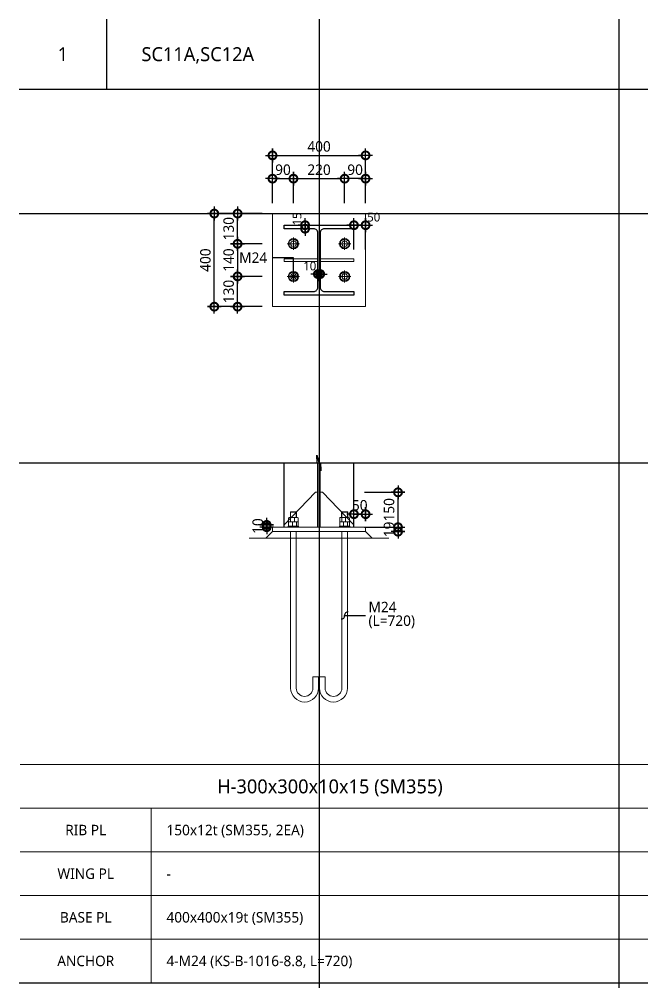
# Model space of a CAD drawing. Extents: x 697 to 24790, y 315 to 8595.
# Drawn here: x 13312 to 15991, y 4455 to 8595 of the extents above; entities that cross this region are included whole.
import ezdxf
from ezdxf.enums import TextEntityAlignment as Align
from ezdxf.lldxf.tags import DXFTag

# ---------------------------------------------------------------- set-up
doc = ezdxf.new("R2010")
doc.units = 0
doc.header["$LTSCALE"] = 30
doc.layers.get('DEFPOINTS').update_dxf_attribs({"color": 137})
for name, color, linetype, lineweight in [('Anchor Bolt', 4, 'Continuous', 0), ('Anchor Bolt(Hidden)', 8, 'DASHED0', 0), ('BasePlate', 2, 'Continuous', 0), ('Concrete', 8, 'Continuous', 0), ('Pedestal', 7, 'Continuous', 0), ('Plate', 3, 'Continuous', 0), ('Table(Etc)', 8, 'Continuous', 0), ('Table(Sub)', 7, 'Continuous', 0)]:
    doc.layers.add(name, color=color, linetype=linetype, lineweight=lineweight)
for name, color, linetype in [('DIM', 7, 'Continuous'), ('DIM-INT', 7, 'Continuous'), ('STEEL', 4, 'Continuous'), ('SYM', 6, 'Continuous'), ('SYM-LEAD', 6, 'Continuous'), ('TABLE', 7, 'Continuous'), ('TEXT', 3, 'Continuous')]:
    doc.layers.add(name, color=color, linetype=linetype)
doc.styles.add('S1', font='malgun.ttf')
doc.styles.add('스타일1', font='malgun.ttf')
tags = doc.linetypes.add('DASHED0', pattern=[1, 0.5, -0.5]).pattern_tags.tags
tags[6:7] = [DXFTag(74, 4), DXFTag(75, 0), DXFTag(340, '0'), DXFTag(46, 0.0), DXFTag(50, 0.0), DXFTag(44, 0.0), DXFTag(45, 0.0)]
tags[4:5] = [DXFTag(74, 4), DXFTag(75, 0), DXFTag(340, '0'), DXFTag(46, 0.0), DXFTag(50, 0.0), DXFTag(44, 0.0), DXFTag(45, 0.0)]
doc.dimstyles.new('CJA', dxfattribs={"dimscale": 200, "dimtxt": 3, "dimasz": 1, "dimexe": 2, "dimexo": 3, "dimgap": 1, "dimtad": 1, "dimdec": 0, "dimzin": 1, "dimdsep": 46, "dimlunit": 6, "dimtxsty": '스타일1', "dimblk": 'GAUN-DOT', "dimcen": -2, "dimdle": 2, "dimclrd": 256, "dimclre": 256, "dimclrt": 3, "dimadec": 0, "dimazin": 0, "dimtfac": 1, "dimtdec": 0, "dimtix": 1, "dimtmove": 2, "dimatfit": 3, "dimldrblk": 'DOTSMALL', "dimfxl": 1, "dimtolj": 1, "dimtzin": 1, "dimarcsym": 0})

# ---------------------------------------------------------------- blocks, each defined once
blk = doc.blocks.new('ANCHOR_BOLT-PLAN-M24')
at = {"color": 7, "true_color": 0xffffff}
for p, q in [((-20.5, -3.6), (-18, 3.2)), ((-13.4, 15.9), (-14.7, 12.3)), ((-13.4, 15.9), (-6.3, 17.2)), ((7.1, 19.5), (3.3, 18.9)), ((7.1, 19.5), (11.8, 14)), ((20.5, 3.6), (18, 6.6)), ((20.5, 3.6), (18, -3.2)), ((-20.5, -3.6), (-18, -6.6)), ((-7.1, -19.5), (-11.8, -14)), ((-7.1, -19.5), (-3.3, -18.9)), ((13.4, -15.9), (6.3, -17.2)), ((13.4, -15.9), (14.7, -12.3))]:
    blk.add_line(p, q, dxfattribs=at)
blk.add_lwpolyline([(0, 20.8), (-18, 10.4), (-18, -10.4), (0, -20.8), (18, -10.4), (18, 10.4), (0, 20.8)])
at = {"color": 8, "true_color": 0x808080}
blk.add_circle((0, 0), 22, dxfattribs=at)
blk.add_circle((0, 0), 12)
at = {"layer": 'Anchor Bolt(Hidden)'}
for p, q in [((-26.4, 0), (26.4, 0)), ((0, 26.4), (0, -26.4))]:
    blk.add_line(p, q, dxfattribs=at)
blk = doc.blocks.new('Arrow_Circle')
blk.add_circle((0, 0), 1)
blk = doc.blocks.new('ANCHOR_BOLT-SECT-M24')
for p, q in [((-16.6, 42), (12.5, 42)), ((-13.2, 64.8), (-12, 66)), ((-13.2, 42), (-13.2, 64.8)), ((-13.2, 64.8), (13.2, 64.8)), ((-12, 66), (12, 66)), ((-12, 42), (-12, 66)), ((12, 66), (13.2, 64.8)), ((12, 42), (12, 66)), ((13.2, 64.8), (13.2, 42)), ((-22, 0), (-22, 4)), ((-22, 4), (22, 4)), ((22, 0), (-22, 0)), ((-20.8, 23), (-20.8, 40.1)), ((-20.8, 23), (20.8, 23)), ((-20.8, 4), (-20.8, 21.1)), ((-20.8, 4), (20.8, 4)), ((-12.5, 23), (-12.5, 40.1)), ((-12.5, 23), (16.6, 23)), ((-4.2, 4), (-4.2, 21.1)), ((4.2, 23), (4.2, 40.1)), ((12.5, 4), (12.5, 21.1)), ((20.8, 23), (20.8, 40.1)), ((20.8, 4), (20.8, 21.1)), ((22, 4), (22, 0))]:
    blk.add_line(p, q)
for centre, radius, start, end in [((-16.6, 36.5), 5.5, 40.9047, 139.0953), ((-4.2, 22.8), 19.2, 64.2724, 115.7276), ((12.5, 22.8), 19.2, 64.2724, 115.7276), ((-12.5, 3.8), 19.2, 64.2724, 115.7276), ((4.2, 3.8), 19.2, 64.2724, 115.7276), ((16.6, 17.5), 5.5, 40.9047, 139.0953)]:
    blk.add_arc(centre, radius, start, end)
blk = doc.blocks.new('ANCHOR_BOLT-HOOK-M24')
for p, q in [((84, 0), (84, 48)), ((84, 48), (108, 48)), ((108, 48), (108, 0))]:
    blk.add_line(p, q)
for radius in [60, 36]:
    blk.add_arc((48, 0), radius, 180, 0)
blk = doc.blocks.new('Arrow_Tilde')
for centre, start, end in [((-0.25, 0.1875), 216.869898, 323.130102), ((0.25, -0.1875), 36.869898, 143.130102)]:
    blk.add_arc(centre, 0.3125, start, end)
blk = doc.blocks.new('GAUN-DOT')
at = {"linetype": 'ByBlock'}
for p, q in [((2, 0), (-2, 0)), ((0, -2), (0, 2))]:
    blk.add_line(p, q, dxfattribs=at)
at = {"const_width": 2.25}
blk.add_lwpolyline([(0, 0.28125, 1), (0, -0.28125, 1)], format="xyb", close=True, dxfattribs=at)
blk = doc.blocks.new('*D102')
at = {"layer": 'DEFPOINTS', "color": 0, "transparency": 16777216}
for p in [(14800.6, 7710.1), (14750.6, 7560.1), (14800.6, 7560.1)]:
    blk.add_point(p, dxfattribs=at)
at = {"layer": 'DIM-INT', "lineweight": -2, "transparency": 16777216}
for p, q in [((14735.6, 7710.1), (14720.6, 7710.1)), ((14750.6, 7605.1), (14750.6, 7740.1)), ((14750.6, 7710.1), (14800.6, 7710.1)), ((14800.6, 7605.1), (14800.6, 7740.1)), ((14815.6, 7710.1), (14830.6, 7710.1))]:
    blk.add_line(p, q, dxfattribs=at)
at = {"layer": 'DIM-INT', "lineweight": -2, "transparency": 16777216, "xscale": 15, "yscale": 15, "zscale": 15}
blk.add_blockref('GAUN-DOT', (14750.6, 7710.1), dxfattribs=at)
at = {"layer": 'DIM-INT', "lineweight": -2, "transparency": 16777216, "xscale": 15, "yscale": 15, "zscale": 15, "rotation": 180}
blk.add_blockref('GAUN-DOT', (14800.6, 7710.1), dxfattribs=at)
at = {"layer": 'DIM-INT', "color": 3, "transparency": 16777216, "insert": (14835.6, 7744.5), "char_height": 37.5, "attachment_point": 5, "style": '스타일1'}
blk.add_mtext('\\A1;50', dxfattribs=at)
blk = doc.blocks.new('_DotSmall')
at = {"color": 0, "linetype": 'ByBlock', "const_width": 0.5}
blk.add_lwpolyline([(-0.0625, 0, 1), (0.0625, 0, 1)], format="xyb", close=True, dxfattribs=at)
blk = doc.blocks.new('*D103')
at = {"layer": 'DEFPOINTS', "color": 0, "transparency": 16777216}
for p in [(14595.6, 7560.1), (14605.6, 7560.1), (14605.6, 7500.1)]:
    blk.add_point(p, dxfattribs=at)
at = {"layer": 'DIM-INT', "lineweight": -2, "transparency": 16777216}
for p, q in [((14580.6, 7500.1), (14565.6, 7500.1)), ((14595.6, 7515.1), (14595.6, 7470.1)), ((14595.6, 7500.1), (14605.6, 7500.1)), ((14605.6, 7515.1), (14605.6, 7470.1)), ((14620.6, 7500.1), (14635.6, 7500.1))]:
    blk.add_line(p, q, dxfattribs=at)
at = {"layer": 'DIM-INT', "lineweight": -2, "transparency": 16777216, "xscale": 15, "yscale": 15, "zscale": 15}
blk.add_blockref('GAUN-DOT', (14595.6, 7500.1), dxfattribs=at)
at = {"layer": 'DIM-INT', "lineweight": -2, "transparency": 16777216, "xscale": 15, "yscale": 15, "zscale": 15, "rotation": 180}
blk.add_blockref('GAUN-DOT', (14605.6, 7500.1), dxfattribs=at)
at = {"layer": 'DIM-INT', "color": 3, "transparency": 16777216, "insert": (14560.6, 7534.6), "char_height": 37.5, "attachment_point": 5, "style": '스타일1'}
blk.add_mtext('\\A1;10', dxfattribs=at)
blk = doc.blocks.new('*D104')
at = {"layer": 'DEFPOINTS', "color": 0, "transparency": 16777216}
for p in [(14600.6, 7710.1), (14540.6, 7695.1), (14600.6, 7695.1)]:
    blk.add_point(p, dxfattribs=at)
at = {"layer": 'DIM-INT', "lineweight": -2, "transparency": 16777216}
for p, q in [((14555.6, 7710.1), (14510.6, 7710.1)), ((14540.6, 7725.1), (14540.6, 7740.1)), ((14540.6, 7710.1), (14540.6, 7695.1)), ((14555.6, 7695.1), (14510.6, 7695.1)), ((14540.6, 7680.1), (14540.6, 7665.1))]:
    blk.add_line(p, q, dxfattribs=at)
at = {"layer": 'DIM-INT', "lineweight": -2, "transparency": 16777216, "xscale": 15, "yscale": 15, "zscale": 15}
for p, rotation in [((14540.6, 7710.1), 270), ((14540.6, 7695.1), 90)]:
    blk.add_blockref('GAUN-DOT', p, dxfattribs=dict(at, rotation=rotation))
at = {"layer": 'DIM-INT', "color": 3, "transparency": 16777216, "insert": (14506.1, 7736.8), "char_height": 37.5, "attachment_point": 5, "rotation": 90, "style": '스타일1'}
blk.add_mtext('\\A1;15', dxfattribs=at)
blk = doc.blocks.new('*D105')
at = {"layer": 'DEFPOINTS', "color": 0, "transparency": 16777216}
for p in [(14750.6, 6562.3), (14939.9, 6562.3), (14750.6, 6412.3)]:
    blk.add_point(p, dxfattribs=at)
at = {"layer": 'DIM', "lineweight": -2, "transparency": 16777216}
for p, q in [((14795.6, 6562.3), (14969.9, 6562.3)), ((14939.9, 6427.3), (14939.9, 6547.3)), ((14795.6, 6412.3), (14969.9, 6412.3))]:
    blk.add_line(p, q, dxfattribs=at)
at = {"layer": 'DIM', "lineweight": -2, "transparency": 16777216, "xscale": 15, "yscale": 15, "zscale": 15}
for p, rotation in [((14939.9, 6562.3), 90), ((14939.9, 6412.3), 270)]:
    blk.add_blockref('GAUN-DOT', p, dxfattribs=dict(at, rotation=rotation))
at = {"layer": 'DIM', "color": 3, "transparency": 16777216, "insert": (14901.6, 6487.3), "char_height": 45, "attachment_point": 5, "rotation": 90, "style": '스타일1'}
blk.add_mtext('\\A1;150', dxfattribs=at)
blk = doc.blocks.new('*D106')
at = {"layer": 'DEFPOINTS', "color": 0, "transparency": 16777216}
for p in [(14375.6, 6422.3), (14450.6, 6422.3), (14450.6, 6412.3)]:
    blk.add_point(p, dxfattribs=at)
at = {"layer": 'DIM', "lineweight": -2, "transparency": 16777216}
for p, q in [((14405.6, 6422.3), (14345.6, 6422.3)), ((14375.6, 6437.3), (14375.6, 6452.3)), ((14375.6, 6412.3), (14375.6, 6422.3)), ((14405.6, 6412.3), (14345.6, 6412.3)), ((14375.6, 6397.3), (14375.6, 6382.3))]:
    blk.add_line(p, q, dxfattribs=at)
at = {"layer": 'DIM', "lineweight": -2, "transparency": 16777216, "xscale": 15, "yscale": 15, "zscale": 15}
for p, rotation in [((14375.6, 6422.3), 270), ((14375.6, 6412.3), 90)]:
    blk.add_blockref('GAUN-DOT', p, dxfattribs=dict(at, rotation=rotation))
at = {"layer": 'DIM', "color": 3, "transparency": 16777216, "insert": (14337.3, 6417.3), "char_height": 45, "attachment_point": 5, "rotation": 90, "style": '스타일1'}
blk.add_mtext('\\A1;10', dxfattribs=at)
blk = doc.blocks.new('*D107')
at = {"layer": 'DEFPOINTS', "color": 0, "transparency": 16777216}
for p in [(14800.6, 6468.3), (14750.6, 6393.3), (14800.6, 6393.3)]:
    blk.add_point(p, dxfattribs=at)
at = {"layer": 'DIM', "lineweight": -2, "transparency": 16777216}
for p, q in [((14735.6, 6468.3), (14720.6, 6468.3)), ((14750.6, 6438.3), (14750.6, 6498.3)), ((14750.6, 6468.3), (14800.6, 6468.3)), ((14800.6, 6438.3), (14800.6, 6498.3)), ((14815.6, 6468.3), (14830.6, 6468.3))]:
    blk.add_line(p, q, dxfattribs=at)
at = {"layer": 'DIM', "lineweight": -2, "transparency": 16777216, "xscale": 15, "yscale": 15, "zscale": 15}
blk.add_blockref('GAUN-DOT', (14750.6, 6468.3), dxfattribs=at)
at = {"layer": 'DIM', "lineweight": -2, "transparency": 16777216, "xscale": 15, "yscale": 15, "zscale": 15, "rotation": 180}
blk.add_blockref('GAUN-DOT', (14800.6, 6468.3), dxfattribs=at)
at = {"layer": 'DIM', "color": 3, "transparency": 16777216, "insert": (14775.6, 6506.5), "char_height": 45, "attachment_point": 5, "style": '스타일1'}
blk.add_mtext('\\A1;50', dxfattribs=at)
blk = doc.blocks.new('*D108')
at = {"layer": 'DEFPOINTS', "color": 0, "transparency": 16777216}
for p in [(14879.9, 6412.3), (14879.9, 6393.3), (14939.9, 6412.3)]:
    blk.add_point(p, dxfattribs=at)
at = {"layer": 'DIM', "lineweight": -2, "transparency": 16777216}
for p, q in [((14939.9, 6427.3), (14939.9, 6442.3)), ((14924.9, 6412.3), (14969.9, 6412.3)), ((14924.9, 6393.3), (14969.9, 6393.3)), ((14939.9, 6393.3), (14939.9, 6412.3)), ((14939.9, 6378.3), (14939.9, 6363.3))]:
    blk.add_line(p, q, dxfattribs=at)
at = {"layer": 'DIM', "lineweight": -2, "transparency": 16777216, "xscale": 15, "yscale": 15, "zscale": 15}
for p, rotation in [((14939.9, 6412.3), 270), ((14939.9, 6393.3), 90)]:
    blk.add_blockref('GAUN-DOT', p, dxfattribs=dict(at, rotation=rotation))
at = {"layer": 'DIM', "color": 3, "transparency": 16777216, "insert": (14901.6, 6402.8), "char_height": 45, "attachment_point": 5, "rotation": 90, "style": '스타일1'}
blk.add_mtext('\\A1;19', dxfattribs=at)
blk = doc.blocks.new('*D187')
at = {"layer": 'DEFPOINTS', "color": 0, "transparency": 16777216}
for p in [(14710.6, 7910.1), (14490.6, 7760.1), (14710.6, 7760.1)]:
    blk.add_point(p, dxfattribs=at)
at = {"layer": 'DIM', "lineweight": -2, "transparency": 16777216}
for p, q in [((14490.6, 7805.1), (14490.6, 7940.1)), ((14505.6, 7910.1), (14695.6, 7910.1)), ((14710.6, 7805.1), (14710.6, 7940.1))]:
    blk.add_line(p, q, dxfattribs=at)
at = {"layer": 'DIM', "lineweight": -2, "transparency": 16777216, "xscale": 15, "yscale": 15, "zscale": 15, "rotation": 180}
blk.add_blockref('GAUN-DOT', (14490.6, 7910.1), dxfattribs=at)
at = {"layer": 'DIM', "lineweight": -2, "transparency": 16777216, "xscale": 15, "yscale": 15, "zscale": 15}
blk.add_blockref('GAUN-DOT', (14710.6, 7910.1), dxfattribs=at)
at = {"layer": 'DIM', "color": 3, "transparency": 16777216, "insert": (14600.6, 7948.3), "char_height": 45, "attachment_point": 5, "style": '스타일1'}
blk.add_mtext('\\A1;220', dxfattribs=at)
blk = doc.blocks.new('*D188')
at = {"layer": 'DEFPOINTS', "color": 0, "transparency": 16777216}
for p in [(14800.6, 8010.1), (14400.6, 7760.1), (14800.6, 7760.1)]:
    blk.add_point(p, dxfattribs=at)
at = {"layer": 'DIM', "lineweight": -2, "transparency": 16777216}
for p, q in [((14400.6, 7805.1), (14400.6, 8040.1)), ((14800.6, 7805.1), (14800.6, 8040.1)), ((14415.6, 8010.1), (14785.6, 8010.1))]:
    blk.add_line(p, q, dxfattribs=at)
at = {"layer": 'DIM', "lineweight": -2, "transparency": 16777216, "xscale": 15, "yscale": 15, "zscale": 15, "rotation": 180}
blk.add_blockref('GAUN-DOT', (14400.6, 8010.1), dxfattribs=at)
at = {"layer": 'DIM', "lineweight": -2, "transparency": 16777216, "xscale": 15, "yscale": 15, "zscale": 15}
blk.add_blockref('GAUN-DOT', (14800.6, 8010.1), dxfattribs=at)
at = {"layer": 'DIM', "color": 3, "transparency": 16777216, "insert": (14600.6, 8048.3), "char_height": 45, "attachment_point": 5, "style": '스타일1'}
blk.add_mtext('\\A1;400', dxfattribs=at)
blk = doc.blocks.new('*D189')
at = {"layer": 'DEFPOINTS', "color": 0, "transparency": 16777216}
for p in [(14250.6, 7760.1), (14400.6, 7760.1), (14400.6, 7630.1)]:
    blk.add_point(p, dxfattribs=at)
at = {"layer": 'DIM', "lineweight": -2, "transparency": 16777216}
for p, q in [((14355.6, 7760.1), (14220.6, 7760.1)), ((14250.6, 7645.1), (14250.6, 7745.1)), ((14355.6, 7630.1), (14220.6, 7630.1))]:
    blk.add_line(p, q, dxfattribs=at)
at = {"layer": 'DIM', "lineweight": -2, "transparency": 16777216, "xscale": 15, "yscale": 15, "zscale": 15}
for p, rotation in [((14250.6, 7760.1), 90), ((14250.6, 7630.1), 270)]:
    blk.add_blockref('GAUN-DOT', p, dxfattribs=dict(at, rotation=rotation))
at = {"layer": 'DIM', "color": 3, "transparency": 16777216, "insert": (14212.3, 7695.1), "char_height": 45, "attachment_point": 5, "rotation": 90, "style": '스타일1'}
blk.add_mtext('\\A1;130', dxfattribs=at)
blk = doc.blocks.new('*D190')
at = {"layer": 'DEFPOINTS', "color": 0, "transparency": 16777216}
for p in [(14150.6, 7760.1), (14400.6, 7760.1), (14400.6, 7360.1)]:
    blk.add_point(p, dxfattribs=at)
at = {"layer": 'DIM', "lineweight": -2, "transparency": 16777216}
for p, q in [((14355.6, 7760.1), (14120.6, 7760.1)), ((14150.6, 7375.1), (14150.6, 7745.1)), ((14355.6, 7360.1), (14120.6, 7360.1))]:
    blk.add_line(p, q, dxfattribs=at)
at = {"layer": 'DIM', "lineweight": -2, "transparency": 16777216, "xscale": 15, "yscale": 15, "zscale": 15}
for p, rotation in [((14150.6, 7760.1), 90), ((14150.6, 7360.1), 270)]:
    blk.add_blockref('GAUN-DOT', p, dxfattribs=dict(at, rotation=rotation))
at = {"layer": 'DIM', "color": 3, "transparency": 16777216, "insert": (14112.4, 7560.1), "char_height": 45, "attachment_point": 5, "rotation": 90, "style": '스타일1'}
blk.add_mtext('\\A1;400', dxfattribs=at)
blk = doc.blocks.new('*D185')
at = {"layer": 'DEFPOINTS', "color": 0, "transparency": 16777216}
for p in [(14710.6, 7910.1), (14710.6, 7760.1), (14800.6, 7760.1)]:
    blk.add_point(p, dxfattribs=at)
at = {"layer": 'DIM', "lineweight": -2, "transparency": 16777216}
for p, q in [((14695.6, 7910.1), (14680.6, 7910.1)), ((14710.6, 7805.1), (14710.6, 7940.1)), ((14800.6, 7910.1), (14710.6, 7910.1)), ((14800.6, 7805.1), (14800.6, 7940.1)), ((14815.6, 7910.1), (14830.6, 7910.1))]:
    blk.add_line(p, q, dxfattribs=at)
at = {"layer": 'DIM', "lineweight": -2, "transparency": 16777216, "xscale": 15, "yscale": 15, "zscale": 15}
blk.add_blockref('GAUN-DOT', (14710.6, 7910.1), dxfattribs=at)
at = {"layer": 'DIM', "lineweight": -2, "transparency": 16777216, "xscale": 15, "yscale": 15, "zscale": 15, "rotation": 180}
blk.add_blockref('GAUN-DOT', (14800.6, 7910.1), dxfattribs=at)
at = {"layer": 'DIM', "color": 3, "transparency": 16777216, "insert": (14755.6, 7948.3), "char_height": 45, "attachment_point": 5, "style": '스타일1'}
blk.add_mtext('\\A1;90', dxfattribs=at)
blk = doc.blocks.new('*D186')
at = {"layer": 'DEFPOINTS', "color": 0, "transparency": 16777216}
for p in [(14490.6, 7910.1), (14400.6, 7760.1), (14490.6, 7760.1)]:
    blk.add_point(p, dxfattribs=at)
at = {"layer": 'DIM', "lineweight": -2, "transparency": 16777216}
for p, q in [((14385.6, 7910.1), (14370.6, 7910.1)), ((14400.6, 7805.1), (14400.6, 7940.1)), ((14400.6, 7910.1), (14490.6, 7910.1)), ((14490.6, 7805.1), (14490.6, 7940.1)), ((14505.6, 7910.1), (14520.6, 7910.1))]:
    blk.add_line(p, q, dxfattribs=at)
at = {"layer": 'DIM', "lineweight": -2, "transparency": 16777216, "xscale": 15, "yscale": 15, "zscale": 15}
blk.add_blockref('GAUN-DOT', (14400.6, 7910.1), dxfattribs=at)
at = {"layer": 'DIM', "lineweight": -2, "transparency": 16777216, "xscale": 15, "yscale": 15, "zscale": 15, "rotation": 180}
blk.add_blockref('GAUN-DOT', (14490.6, 7910.1), dxfattribs=at)
at = {"layer": 'DIM', "color": 3, "transparency": 16777216, "insert": (14445.6, 7948.3), "char_height": 45, "attachment_point": 5, "style": '스타일1'}
blk.add_mtext('\\A1;90', dxfattribs=at)
blk = doc.blocks.new('*D183')
at = {"layer": 'DEFPOINTS', "color": 0, "transparency": 16777216}
for p in [(14400.6, 7630.1), (14250.6, 7490.1), (14400.6, 7490.1)]:
    blk.add_point(p, dxfattribs=at)
at = {"layer": 'DIM', "lineweight": -2, "transparency": 16777216}
for p, q in [((14355.6, 7630.1), (14220.6, 7630.1)), ((14250.6, 7615.1), (14250.6, 7505.1)), ((14355.6, 7490.1), (14220.6, 7490.1))]:
    blk.add_line(p, q, dxfattribs=at)
at = {"layer": 'DIM', "lineweight": -2, "transparency": 16777216, "xscale": 15, "yscale": 15, "zscale": 15}
for p, rotation in [((14250.6, 7630.1), 90), ((14250.6, 7490.1), 270)]:
    blk.add_blockref('GAUN-DOT', p, dxfattribs=dict(at, rotation=rotation))
at = {"layer": 'DIM', "color": 3, "transparency": 16777216, "insert": (14212.3, 7560.1), "char_height": 45, "attachment_point": 5, "rotation": 90, "style": '스타일1'}
blk.add_mtext('\\A1;140', dxfattribs=at)
blk = doc.blocks.new('*D184')
at = {"layer": 'DEFPOINTS', "color": 0, "transparency": 16777216}
for p in [(14250.6, 7490.1), (14400.6, 7490.1), (14400.6, 7360.1)]:
    blk.add_point(p, dxfattribs=at)
at = {"layer": 'DIM', "lineweight": -2, "transparency": 16777216}
for p, q in [((14355.6, 7490.1), (14220.6, 7490.1)), ((14250.6, 7375.1), (14250.6, 7475.1)), ((14355.6, 7360.1), (14220.6, 7360.1))]:
    blk.add_line(p, q, dxfattribs=at)
at = {"layer": 'DIM', "lineweight": -2, "transparency": 16777216, "xscale": 15, "yscale": 15, "zscale": 15}
for p, rotation in [((14250.6, 7490.1), 90), ((14250.6, 7360.1), 270)]:
    blk.add_blockref('GAUN-DOT', p, dxfattribs=dict(at, rotation=rotation))
at = {"layer": 'DIM', "color": 3, "transparency": 16777216, "insert": (14212.3, 7425.1), "char_height": 45, "attachment_point": 5, "rotation": 90, "style": '스타일1'}
blk.add_mtext('\\A1;130', dxfattribs=at)

msp = doc.modelspace()

# ---------------------------------------------------------------- linework, layer by layer
at = {"layer": 'Anchor Bolt(Hidden)'}
for p, q in [((14478.6, 6393.3), (14478.6, 5721.3)), ((14502.6, 6393.3), (14502.6, 5721.3)), ((14698.6, 6393.3), (14698.6, 5721.3)), ((14722.6, 6393.3), (14722.6, 5721.3))]:
    msp.add_line(p, q, dxfattribs=at)
at = {"layer": 'BasePlate'}
for points in [[(14400.6, 7760.1), (14400.6, 7360.1), (14800.6, 7360.1), (14800.6, 7760.1), (14400.6, 7760.1)], [(14400.6, 6412.3), (14400.6, 6393.3), (14800.6, 6393.3), (14800.6, 6412.3), (14400.6, 6412.3)]]:
    msp.add_lwpolyline(points, dxfattribs=at)
at = {"layer": 'Concrete'}
msp.add_lwpolyline([(14829.1, 6364.8), (14372.1, 6364.8), (14400.6, 6393.3), (14800.6, 6393.3), (14829.1, 6364.8)], dxfattribs=at)
at = {"layer": 'DEFPOINTS'}
for p, q in [((14600.6, 8595), (14600.6, 315)), ((13312.5, 7760.1), (23777.7, 7760.1)), ((13312.5, 6689.2), (23777.7, 6689.2))]:
    msp.add_line(p, q, dxfattribs=at)
at = {"layer": 'Pedestal'}
msp.add_line((14300.6, 6364.8), (14900.6, 6364.8), dxfattribs=at)
at = {"layer": 'Plate'}
for points in [[(14595.6, 7566.1), (14595.6, 7554.1), (14450.6, 7554.1), (14450.6, 7566.1), (14595.6, 7566.1)], [(14605.6, 7554.1), (14605.6, 7566.1), (14750.6, 7566.1), (14750.6, 7554.1), (14605.6, 7554.1)], [(14450.6, 6412.3), (14595.6, 6412.3), (14595.6, 6562.3), (14585.6, 6562.3), (14450.6, 6422.3), (14450.6, 6412.3)], [(14750.6, 6412.3), (14605.6, 6412.3), (14605.6, 6562.3), (14615.6, 6562.3), (14750.6, 6422.3), (14750.6, 6412.3)]]:
    msp.add_lwpolyline(points, dxfattribs=at)
at = {"layer": 'STEEL'}
for p, q in [((14450.6, 6412.3), (14450.6, 6689.2)), ((14750.6, 6412.3), (14750.6, 6689.2))]:
    msp.add_line(p, q, dxfattribs=at)
at = {"layer": 'STEEL', "linetype": 'DASHED0'}
for p, q in [((14595.6, 6412.3), (14595.6, 6689.2)), ((14605.6, 6412.3), (14605.6, 6689.2))]:
    msp.add_line(p, q, dxfattribs=at)
at = {"layer": 'STEEL'}
msp.add_lwpolyline([(14450.6, 7695.1), (14450.6, 7710.1), (14750.6, 7710.1), (14750.6, 7695.1), (14623.6, 7695.1, 0.414214), (14605.6, 7677.1), (14605.6, 7443.1, 0.414214), (14623.6, 7425.1), (14750.6, 7425.1), (14750.6, 7410.1), (14450.6, 7410.1), (14450.6, 7425.1), (14577.6, 7425.1, 0.414214), (14595.6, 7443.1), (14595.6, 7677.1, 0.414214), (14577.6, 7695.1), (14450.6, 7695.1)], format="xyb", dxfattribs=at)
at = {"layer": 'SYM'}
msp.add_lwpolyline([(14365.5, 6689.2), (14592.4, 6689.1), (14591.8, 6722.5), (14609.5, 6656.2), (14608.9, 6689.1), (14837.3, 6689.3)], dxfattribs=at)
at = {"layer": 'SYM-LEAD', "color": 6}
msp.add_line((14710.6, 6033.3), (14800.6, 6033.3), dxfattribs=at)
msp.add_lwpolyline([(14490.6, 7495.6), (14490.6, 7570.6), (14400.6, 7570.6)], dxfattribs=at)
at = {"layer": 'TABLE', "color": 4}
for p, q in [((13687.5, 8595), (13687.5, 8295)), ((13312.5, 8295), (23617.5, 8295))]:
    msp.add_line(p, q, dxfattribs=at)
at = {"layer": 'TABLE', "color": 3}
for p, q in [((15888.8, 8595), (15888.8, 315)), ((13312.5, 4455), (23617.5, 4455))]:
    msp.add_line(p, q, dxfattribs=at)
at = {"layer": 'Table(Etc)'}
for p, q in [((13316.9, 5017.5), (23617.5, 5017.5)), ((13316.9, 4830), (23617.5, 4830)), ((13316.9, 4642.5), (23617.5, 4642.5))]:
    msp.add_line(p, q, dxfattribs=at)
at = {"layer": 'Table(Sub)'}
for p, q in [((13316.9, 5392.5), (23617.5, 5392.5)), ((13316.9, 5205), (23617.5, 5205)), ((13879.4, 5205), (13879.4, 4455))]:
    msp.add_line(p, q, dxfattribs=at)

# ---------------------------------------------------------------- block references
at = {"layer": 'Anchor Bolt'}
for name, p in [('ANCHOR_BOLT-PLAN-M24', (14490.6, 7630.6)), ('ANCHOR_BOLT-PLAN-M24', (14710.6, 7630.6)), ('ANCHOR_BOLT-PLAN-M24', (14490.6, 7489.6)), ('ANCHOR_BOLT-PLAN-M24', (14710.6, 7489.6)), ('ANCHOR_BOLT-SECT-M24', (14490.6, 6412.3)), ('ANCHOR_BOLT-SECT-M24', (14710.6, 6412.3))]:
    msp.add_blockref(name, p, dxfattribs=at)
at = {"layer": 'Anchor Bolt(Hidden)'}
msp.add_blockref('ANCHOR_BOLT-HOOK-M24', (14490.6, 5721.3), dxfattribs=at)
at = {"layer": 'Anchor Bolt(Hidden)', "xscale": -1}
msp.add_blockref('ANCHOR_BOLT-HOOK-M24', (14710.6, 5721.3), dxfattribs=at)
at = {"layer": 'SYM-LEAD', "color": 6, "xscale": 42.5, "yscale": 42.5, "rotation": 45}
msp.add_blockref('Arrow_Tilde', (14710.6, 6033.3), dxfattribs=at)
at = {"layer": 'TEXT', "xscale": 6, "yscale": 6}
msp.add_blockref('Arrow_Circle', (14490.6, 7489.6), dxfattribs=at)

# ---------------------------------------------------------------- texts
at = {"layer": 'TEXT', "color": 6, "linetype": 'ByBlock', "style": '스타일1'}
msp.add_text('1', height=60, dxfattribs=at).set_placement((13500, 8445), align=Align.MIDDLE_CENTER)
at = {"layer": 'TEXT', "linetype": 'ByBlock', "style": '스타일1'}
for s, height, p in [('SC11A,SC12A', 60, (13837.5, 8445)), ('150x12t (SM355, 2EA)', 45, (13945, 5111.2)), ('-', 45, (13945, 4923.7)), ('400x400x19t (SM355)', 45, (13945, 4736.2)), ('4-M24 (KS-B-1016-8.8, L=720)', 45, (13945, 4548.7))]:
    msp.add_text(s, height=height, dxfattribs=at).set_placement(p, align=Align.MIDDLE_LEFT)
at = {"layer": 'TEXT', "color": 3, "style": 'S1'}
msp.add_text('M24', height=45, dxfattribs=at).set_placement((14257.4, 7570.6), align=Align.MIDDLE_LEFT)
msp.add_text('M24', height=45, dxfattribs=at).set_placement((14813.1, 6033.3), align=Align.BOTTOM_LEFT)
msp.add_text('(L=720)', height=45, dxfattribs=at).set_placement((14813.1, 6033.3), align=Align.TOP_LEFT)
at = {"layer": 'TEXT', "linetype": 'ByBlock', "style": '스타일1'}
for s, height, p in [('H-300x300x10x15 (SM355)', 60, (14647.5, 5298.7)), ('RIB PL', 45, (13598.1, 5111.2)), ('WING PL', 45, (13598.1, 4923.7)), ('BASE PL', 45, (13598.1, 4736.2)), ('ANCHOR', 45, (13598.1, 4548.7))]:
    msp.add_text(s, height=height, dxfattribs=at).set_placement(p, align=Align.MIDDLE_CENTER)

# ---------------------------------------------------------------- dimensions: what is measured, and where the dimension line sits
at = {"layer": 'DIM'}
for p1, p2, distance, picture, middle in [((14400.6, 7760.1), (14800.6, 7760.1), 250, '*D188', (14600.6, 8048.3)), ((14400.6, 7760.1), (14490.6, 7760.1), 150, '*D186', (14445.6, 7948.3)), ((14490.6, 7760.1), (14710.6, 7760.1), 150, '*D187', (14600.6, 7948.3)), ((14800.6, 7760.1), (14710.6, 7760.1), -150, '*D185', (14755.6, 7948.3)), ((14400.6, 7360.1), (14400.6, 7760.1), 250, '*D190', (14112.4, 7560.1)), ((14400.6, 7630.1), (14400.6, 7760.1), 150, '*D189', (14212.3, 7695.1)), ((14400.6, 7630.1), (14400.6, 7490.1), -150, '*D183', (14212.3, 7560.1)), ((14400.6, 7360.1), (14400.6, 7490.1), 150, '*D184', (14212.3, 7425.1)), ((14750.6, 6412.3), (14750.6, 6562.3), -189.3, '*D105', (14901.6, 6487.3)), ((14750.6, 6393.3), (14800.6, 6393.3), 75, '*D107', (14775.6, 6506.5)), ((14450.6, 6412.3), (14450.6, 6422.3), 75, '*D106', (14337.3, 6417.3)), ((14879.9, 6393.3), (14879.9, 6412.3), -60, '*D108', (14901.6, 6402.8))]:
    dim = msp.add_aligned_dim(p1=p1, p2=p2, distance=distance, dimstyle='CJA', override={"dimscale": 15}, dxfattribs=at)
    dim.commit()
    dim.dimension.update_dxf_attribs({"geometry": picture, "text_midpoint": middle})
at = {"layer": 'DIM-INT'}
for base, p1, p2, angle, picture, middle in [((14540.6, 7695.1), (14600.6, 7710.1), (14600.6, 7695.1), 270, '*D104', (14506.1, 7736.8)), ((14800.6, 7710.1), (14750.6, 7560.1), (14800.6, 7560.1), 0, '*D102', (14835.6, 7744.5)), ((14605.6, 7500.1), (14595.6, 7560.1), (14605.6, 7560.1), 0, '*D103', (14560.6, 7534.6))]:
    dim = msp.add_linear_dim(base=base, p1=p1, p2=p2, angle=angle, dimstyle='CJA', override={"dimscale": 15, "dimtxt": 2.5}, dxfattribs=at)
    dim.commit()
    dim.dimension.update_dxf_attribs({"geometry": picture, "text_midpoint": middle, "dimtype": 161})

doc.saveas('drawing.dxf')
